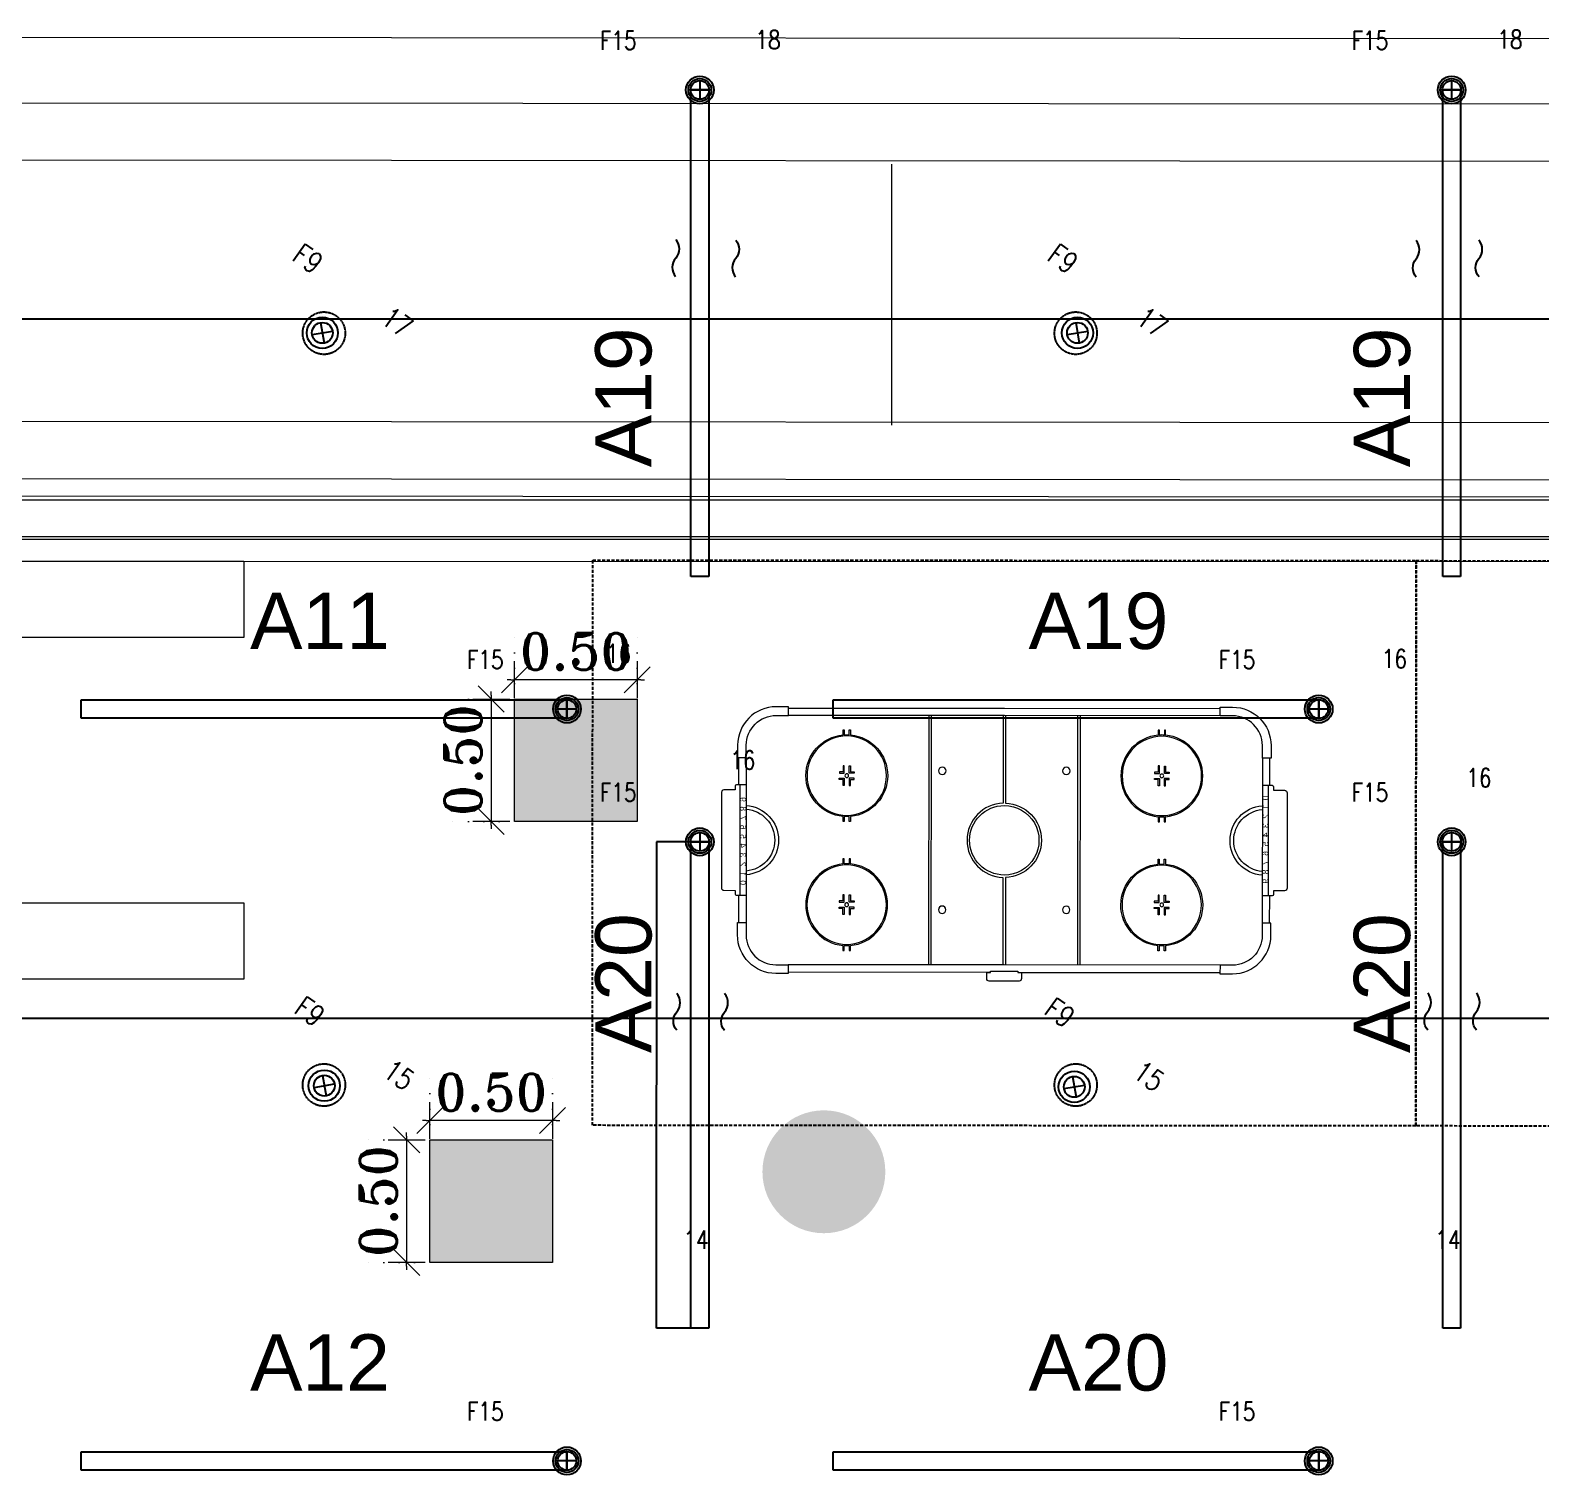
# Model space of a CAD drawing. Header units: inches. Extents: x 102655 to 148943, y 72248 to 114419.
# Drawn here: x 117177 to 123323, y 90333 to 96210 of the extents above; entities that cross this region are included whole.
import ezdxf
from ezdxf.enums import TextEntityAlignment as Align

# ---------------------------------------------------------------- set-up
doc = ezdxf.new("R2010")
doc.units = ezdxf.units.IN
for name, pattern in [('CENTER INDS', [13.335, 8.89, -1.11125, 2.2225, -1.11125]), ('DOT2', [0.125, 0, -0.125]), ('HIDDEN', [9.524999999999999, 6.35, -3.175])]:
    doc.linetypes.add(name, pattern=pattern)
doc.layers.get('Defpoints').update_dxf_attribs({"color": 8})
for name, color, linetype, lineweight in [('ceiling dim', 8, 'Continuous', 5), ('CURTAIN WALL', 8, 'Continuous', 20), ('Furnitureee', 8, 'Continuous', 5), ('S-SOLID', 8, 'Continuous', 0)]:
    doc.layers.add(name, color=color, linetype=linetype, lineweight=lineweight)
for name, color, linetype in [('E-LEADER', 30, 'Continuous'), ('E-LTG', 92, 'Continuous'), ('E-TAG', 30, 'Continuous'), ('E_TAG', 30, 'Continuous'), ('FURNITURE', 8, 'Continuous')]:
    doc.layers.add(name, color=color, linetype=linetype)
doc.layers.add('ELECTRICAL LIGHTING CEILING', color=6, linetype='CENTER INDS', true_color=0xff00ff)
doc.styles.add('Pyzd-Romans', font='romans.shx', dxfattribs={"width": 0.8})
doc.styles.add('ROMANT', font='romant')
doc.styles.get("Standard").update_dxf_attribs({"font": 'arial.ttf'})
doc.dimstyles.new('50', dxfattribs={"dimtxt": 0.15, "dimasz": 0.015, "dimexe": 0.18, "dimexo": 0.0625, "dimgap": 0.04, "dimtad": 1, "dimzin": 0, "dimdsep": 46, "dimtxsty": 'ROMANT', "dimblk": 'SAM2', "dimcen": 0.09, "dimclre": 181, "dimclrt": 3, "dimazin": 0, "dimtfac": 0.7826086956521741, "dimtix": 1, "dimtmove": 2, "dimatfit": 3, "dimldrblk": 'SAM2', "dimfxl": 0.18, "dimtolj": 1, "dimtzin": 0, "dimarcsym": 0})
doc.dimstyles.get("Standard").update_dxf_attribs({"dimtxt": 0.18, "dimasz": 0.18, "dimexe": 0.18, "dimexo": 0.0625, "dimgap": 0.09, "dimtad": 0, "dimtih": 1, "dimtoh": 1, "dimdec": 4, "dimzin": 0, "dimdsep": 46, "dimtxsty": 'Standard', "dimcen": 0.09, "dimadec": 0, "dimazin": 0, "dimtfac": 1, "dimtdec": 4, "dimtofl": 0, "dimtmove": 0, "dimatfit": 3, "dimfxl": 1, "dimtolj": 1, "dimtzin": 0, "dimarcsym": 0})

# ---------------------------------------------------------------- blocks, each defined once
blk = doc.blocks.new('A$Caba3f22f')
at = {"color": 8}
for p, q in [((21479.81229925156, 1883.265368819237, 0.02656755145881107), (3480.104096412659, 1897.33984708786, 0.03793102607494348)), ((21479.79759311676, 1617.265369176865, 0.02656755145881107), (3480.089390337467, 1631.339847683907, 0.03793102607494348)), ((21479.78471159935, 1384.265369415283, 0.02656755145881107), (3480.076508760452, 1398.339847803116, 0.03793102607494348)), ((10679.78447932005, 1380.36245572567, 0.02656755145881107), (10679.72576588392, 318.3624572753906, 0.02656755145881107)), ((10679.78447932005, 1380.36245572567, 0.02656755145881107), (10679.72576588392, 318.3624572753906, 0.02656755145881107)), ((21479.72594285011, 321.2653710842133, 0.02656755145881107), (3480.017739951611, 335.3398494720459, 0.03793102607494348)), ((21479.7130612731, 88.26537144184113, 0.02656755145881107), (3480.004858374596, 102.3398498296738, 0.03793102607494348)), ((21479.70919126272, 18.2653716802597, 0.02656755145881107), (3480.000988423824, 32.33985006809235, 0.03793102607494348))]:
    blk.add_line(p, q, dxfattribs=at)
blk = doc.blocks.new('A$C033027c8')
at = {"color": 8, "ltscale": 0.5}
for points in [[(1014.364793291316, 1700), (2024.364793291315, 1700.000000000116), (2024.364793291315, 1390), (1014.364793291316, 1390)], [(1014.364793291316, 310), (2024.364793291315, 310.0000000001164), (2024.364793291315, 0), (1014.364793291316, 0)]]:
    blk.add_lwpolyline(points, close=True, dxfattribs=at)
blk = doc.blocks.new('*U131')
at = {"color": 0}
for points in [[(-60.00000000000261, 567.5, 0.414213562373095), (-70.00000000000261, 557.5), (-70.00000000000261, 532.5), (-55.00000000000261, 532.5), (-55.00000000000261, 527.5), (-2.614797267597169e-12, 527.5), (54.99999999999739, 527.5), (54.99999999999739, 532.5), (69.99999999999739, 532.5), (69.99999999999739, 557.5, 0.414213562373095), (59.99999999999739, 567.5), (-2.614797267597169e-12, 567.5)], [(-1075.000000000003, 332.5), (-1040.000000000003, 332.5), (-1040.000000000003, 382.5, -0.414213562373095), (-920.0000000000026, 502.5), (-870.0000000000026, 502.5), (-870.0000000000026, 537.5), (-920.0000000000026, 537.5, 0.414213562373095), (-1075.000000000003, 382.5)], [(1074.999999999997, 332.5), (1039.999999999997, 332.5), (1039.999999999997, 382.5, 0.414213562373095), (919.9999999999974, 502.5), (869.9999999999974, 502.5), (869.9999999999974, 537.5), (919.9999999999974, 537.5, -0.414213562373095), (1074.999999999997, 382.5)], [(-620.0000000000026, 424.3167672515501, -0.9128709291752771), (-620.0000000000026, 95.68323274844988), (-620.0000000000026, 75), (-625.0000000000026, 75), (-625.0000000000026, 75), (-625.0000000000026, 95.30330907999405, -0.03033090799939579), (-645.0000000000026, 95.30330907999405), (-645.0000000000026, 75), (-645.0000000000026, 75), (-650.0000000000026, 75), (-650.0000000000026, 95.68323274844988, -0.9128709291752771), (-650.0000000000026, 424.3167672515501), (-650.0000000000026, 445), (-645.0000000000026, 445), (-645.0000000000026, 445), (-645.0000000000026, 424.6966909200059, -0.03033090799939601), (-625.0000000000026, 424.6966909200059), (-625.0000000000026, 445), (-625.0000000000026, 445), (-620.0000000000026, 445)], [(619.9999999999974, 424.3167672515501, 0.9128709291752771), (619.9999999999974, 95.68323274844988), (619.9999999999974, 75), (624.9999999999974, 75), (624.9999999999974, 75), (624.9999999999974, 95.30330907999405, 0.03033090799939579), (644.9999999999974, 95.30330907999405), (644.9999999999974, 75), (644.9999999999974, 75), (649.9999999999974, 75), (649.9999999999974, 95.68323274844988, 0.9128709291752771), (649.9999999999974, 424.3167672515501), (649.9999999999974, 445), (644.9999999999974, 445), (644.9999999999974, 445), (644.9999999999974, 424.6966909200059, 0.03033090799939601), (624.9999999999974, 424.6966909200059), (624.9999999999974, 445), (624.9999999999974, 445), (619.9999999999974, 445)], [(-2.614797267597169e-12, 140, 0.9999999999999999), (-2.614797267597169e-12, -140, 0.9999999999999999)], [(-620.0000000000026, -424.3167672515501, 0.9128709291752771), (-620.0000000000026, -95.68323274844988), (-620.0000000000026, -75), (-625.0000000000026, -75), (-625.0000000000026, -75), (-625.0000000000026, -95.30330907999405, 0.03033090799939579), (-645.0000000000026, -95.30330907999405), (-645.0000000000026, -75), (-645.0000000000026, -75), (-650.0000000000026, -75), (-650.0000000000026, -95.68323274844988, 0.9128709291752771), (-650.0000000000026, -424.3167672515501), (-650.0000000000026, -445), (-645.0000000000026, -445), (-645.0000000000026, -445), (-645.0000000000026, -424.6966909200059, 0.03033090799939601), (-625.0000000000026, -424.6966909200059), (-625.0000000000026, -445), (-625.0000000000026, -445), (-620.0000000000026, -445)], [(619.9999999999974, -424.3167672515501, -0.9128709291752771), (619.9999999999974, -95.68323274844988), (619.9999999999974, -75), (624.9999999999974, -75), (624.9999999999974, -75), (624.9999999999974, -95.30330907999405, -0.03033090799939579), (644.9999999999974, -95.30330907999405), (644.9999999999974, -75), (644.9999999999974, -75), (649.9999999999974, -75), (649.9999999999974, -95.68323274844988, -0.9128709291752771), (649.9999999999974, -424.3167672515501), (649.9999999999974, -445), (644.9999999999974, -445), (644.9999999999974, -445), (644.9999999999974, -424.6966909200059, -0.03033090799939601), (624.9999999999974, -424.6966909200059), (624.9999999999974, -445), (624.9999999999974, -445), (619.9999999999974, -445)], [(-1075.000000000003, -332.5), (-1040.000000000003, -332.5), (-1040.000000000003, -382.5, 0.414213562373095), (-920.0000000000026, -502.5), (-870.0000000000026, -502.5), (-870.0000000000026, -537.5), (-920.0000000000026, -537.5, -0.414213562373095), (-1075.000000000003, -382.5)], [(1074.999999999997, -332.5), (1039.999999999997, -332.5), (1039.999999999997, -382.5, -0.414213562373095), (919.9999999999974, -502.5), (869.9999999999974, -502.5), (869.9999999999974, -537.5), (919.9999999999974, -537.5, 0.414213562373095), (1074.999999999997, -382.5)]]:
    blk.add_lwpolyline(points, format="xyb", close=True, dxfattribs=at)
for points in [[(-55.00000000000261, 532.5), (-870.0000000000026, 532.5)], [(869.9999999999974, 502.5), (-2.614797267597169e-12, 502.5), (-870.0000000000026, 502.5)], [(-305.0000000000026, -502.5), (-305.0000000000026, 502.5)], [(-295.0000000000026, -502.5), (-295.0000000000026, 502.5)], [(54.99999999999739, 532.5), (869.9999999999974, 532.5)], [(294.9999999999974, -502.5), (294.9999999999974, 502.5)], [(304.9999999999974, -502.5), (304.9999999999974, 502.5)], [(-1040.000000000003, -332.5), (-1040.000000000003, 382.5)], [(1039.999999999997, -332.5), (1039.999999999997, 382.5)], [(-1070.000000000003, 332.5), (-1070.000000000003, 222.5)], [(1069.999999999997, 332.5), (1069.999999999997, 222.5)], [(-1065.000000000003, 222.5), (-1065.000000000003, 222.5), (-1065.000000000003, -222.5)], [(1064.999999999997, 222.5), (1064.999999999997, 222.5), (1064.999999999997, -222.5)], [(-1070.000000000003, -222.5), (-1070.000000000003, -332.5)], [(1069.999999999997, -222.5), (1069.999999999997, -332.5)], [(869.9999999999974, -502.5), (-2.614797267597169e-12, -502.5), (-870.0000000000026, -502.5)], [(-870.0000000000026, -532.5), (-2.614797267597169e-12, -532.5), (869.9999999999974, -532.5)]]:
    blk.add_lwpolyline(points, dxfattribs=at)
for points in [[(-5.000000000002615, -502.5), (-4.999999999929855, -149.9166435056518, -0.9672041516498213), (-5.000000000002615, 149.9166435056495), (-5.000000000002615, 502.5)], [(4.999999999997385, -502.5), (4.999999999993747, -149.9166435056495, 0.9672041516493806), (4.999999999997385, 149.9166435056495), (4.999999999997385, 502.5)], [(-1040.000000000003, -222.5), (-1080.000000000003, -222.5, -0.414213562373095), (-1085.000000000003, -217.5), (-1085.000000000003, -202.5), (-1130.000000000003, -202.5, -0.414213562373095), (-1140.000000000003, -192.5), (-1140.000000000003, 0), (-1140.000000000003, 192.5, -0.414213562373095), (-1130.000000000003, 202.5), (-1085.000000000003, 202.5), (-1085.000000000003, 217.5, -0.414213562373095), (-1080.000000000003, 222.5), (-1040.000000000003, 222.5)], [(1039.999999999997, -222.5), (1079.999999999997, -222.5, 0.414213562373095), (1084.999999999997, -217.5), (1084.999999999997, -202.5), (1129.999999999997, -202.5, 0.414213562373095), (1139.999999999997, -192.5), (1139.999999999997, 0), (1139.999999999997, 192.5, 0.414213562373095), (1129.999999999997, 202.5), (1084.999999999997, 202.5), (1084.999999999997, 217.5, 0.414213562373095), (1079.999999999997, 222.5), (1039.999999999997, 222.5)]]:
    blk.add_lwpolyline(points, format="xyb", dxfattribs=at)
for points in [[(-645.0000000000026, 300), (-645.0000000000026, 300), (-650.0000000000026, 300), (-650.0000000000026, 275), (-665.0000000000026, 275), (-665.0000000000026, 270), (-645.0000000000026, 270)], [(-645.0000000000026, 220), (-645.0000000000026, 220), (-650.0000000000026, 220), (-650.0000000000026, 245), (-665.0000000000026, 245), (-665.0000000000026, 250), (-645.0000000000026, 250)], [(-625.0000000000026, 300), (-625.0000000000026, 300), (-620.0000000000026, 300), (-620.0000000000026, 275), (-605.0000000000026, 275), (-605.0000000000026, 270), (-625.0000000000026, 270)], [(-625.0000000000026, 220), (-625.0000000000026, 220), (-620.0000000000026, 220), (-620.0000000000026, 245), (-605.0000000000026, 245), (-605.0000000000026, 250), (-625.0000000000026, 250)], [(624.9999999999974, 300), (624.9999999999974, 300), (619.9999999999974, 300), (619.9999999999974, 275), (604.9999999999974, 275), (604.9999999999974, 270), (624.9999999999974, 270)], [(624.9999999999974, 220), (624.9999999999974, 220), (619.9999999999974, 220), (619.9999999999974, 245), (604.9999999999974, 245), (604.9999999999974, 250), (624.9999999999974, 250)], [(644.9999999999974, 300), (644.9999999999974, 300), (649.9999999999974, 300), (649.9999999999974, 275), (664.9999999999974, 275), (664.9999999999974, 270), (644.9999999999974, 270)], [(644.9999999999974, 220), (644.9999999999974, 220), (649.9999999999974, 220), (649.9999999999974, 245), (664.9999999999974, 245), (664.9999999999974, 250), (644.9999999999974, 250)], [(-645.0000000000026, -220), (-645.0000000000026, -220), (-650.0000000000026, -220), (-650.0000000000026, -245), (-665.0000000000026, -245), (-665.0000000000026, -250), (-645.0000000000026, -250)], [(-625.0000000000026, -220), (-625.0000000000026, -220), (-620.0000000000026, -220), (-620.0000000000026, -245), (-605.0000000000026, -245), (-605.0000000000026, -250), (-625.0000000000026, -250)], [(624.9999999999974, -220), (624.9999999999974, -220), (619.9999999999974, -220), (619.9999999999974, -245), (604.9999999999974, -245), (604.9999999999974, -250), (624.9999999999974, -250)], [(644.9999999999974, -220), (644.9999999999974, -220), (649.9999999999974, -220), (649.9999999999974, -245), (664.9999999999974, -245), (664.9999999999974, -250), (644.9999999999974, -250)], [(-645.0000000000026, -300), (-645.0000000000026, -300), (-650.0000000000026, -300), (-650.0000000000026, -275), (-665.0000000000026, -275), (-665.0000000000026, -270), (-645.0000000000026, -270)], [(-625.0000000000026, -300), (-625.0000000000026, -300), (-620.0000000000026, -300), (-620.0000000000026, -275), (-605.0000000000026, -275), (-605.0000000000026, -270), (-625.0000000000026, -270)], [(624.9999999999974, -300), (624.9999999999974, -300), (619.9999999999974, -300), (619.9999999999974, -275), (604.9999999999974, -275), (604.9999999999974, -270), (624.9999999999974, -270)], [(644.9999999999974, -300), (644.9999999999974, -300), (649.9999999999974, -300), (649.9999999999974, -275), (664.9999999999974, -275), (664.9999999999974, -270), (644.9999999999974, -270)]]:
    blk.add_lwpolyline(points, close=True, dxfattribs=at)
for centre, radius in [((-635.0000000000026, 260), 160), ((634.9999999999974, 260), 160), ((-635.0000000000026, 260), 7.5), ((-635.0000000000026, 260), 7.5), ((-250.0000000000026, 280), 15), ((249.9999999999974, 280), 15), ((634.9999999999974, 260), 7.5), ((634.9999999999974, 260), 7.5), ((-635.0000000000026, -260), 160), ((634.9999999999974, -260), 160), ((-635.0000000000026, -260), 7.5), ((-635.0000000000026, -260), 7.5), ((-250.0000000000026, -280), 15), ((249.9999999999974, -280), 15), ((634.9999999999974, -260), 7.5), ((634.9999999999974, -260), 7.5)]:
    blk.add_circle(centre, radius, dxfattribs=at)
for centre, radius, start, end in [((-1050.000000000003, 0), 140, 274.0960437581967, 85.90395624180333), ((-1050.000000000003, 0), 125, 274.5885657357808, 85.41143426421915), ((1049.999999999997, 0), 140, 94.0960437581447, 265.9039562418553), ((1049.999999999997, 0), 125, 94.58856573578088, 265.4114342642192)]:
    blk.add_arc(centre, radius, start, end, dxfattribs=at)
at = {"color": 0, "insert": (-10.97826732292276, 530.7349931787176), "char_height": 2.5, "attachment_point": 1}
blk.add_mtext_dynamic_manual_height_columns('dwgmodels.com', width=10.97826732292015, gutter_width=12.5, heights=[0], dxfattribs=at)
at = {"color": 0, "char_height": 24, "attachment_point": 1}
for insert, rotation in [((-1040.8033851143, 180.9716503607143), 270), ((1040.803385114295, -180.9716503607142), 89.99999999999999)]:
    blk.add_mtext_dynamic_manual_height_columns('0  1  2  3  4  5  6  7  8  9', width=421.0435472267945, gutter_width=12.5, heights=[0], dxfattribs=dict(at, insert=insert, rotation=rotation))
blk = doc.blocks.new('SAM2')
for p, q in [((0, -4.999999999999999), (0, 5)), ((3.535533905932738, 3.535533905932738), (-3.535533905932736, -3.535533905932736)), ((-1, 7e-16), (0, 7e-16))]:
    blk.add_line(p, q)
blk = doc.blocks.new('*D147')
at = {"layer": 'ceiling dim', "color": 181, "linetype": 'DOT2', "lineweight": -2, "ltscale": 0.5, "transparency": 16777216}
for p, q in [((478771.8546502651, 1037619.81254959), (478771.8546502651, 1037620.008459192)), ((478772.3533644694, 1037619.81254959), (478772.3533644694, 1037620.008459192))]:
    blk.add_line(p, q, dxfattribs=at)
at = {"layer": 'ceiling dim', "color": 0, "lineweight": -2, "ltscale": 0.5, "transparency": 16777216}
for p, q in [((478771.8396502651, 1037619.828459192), (478771.824650265, 1037619.828459192)), ((478772.3533644694, 1037619.828459192), (478771.8546502651, 1037619.828459192)), ((478772.3683644694, 1037619.828459192), (478772.3833644694, 1037619.828459192))]:
    blk.add_line(p, q, dxfattribs=at)
at = {"layer": 'Defpoints', "color": 0, "ltscale": 0.5, "transparency": 16777216}
for p in [(478771.8546502651, 1037619.828459192), (478771.8546502651, 1037619.75004959), (478772.3533644694, 1037619.75004959)]:
    blk.add_point(p, dxfattribs=at)
at = {"layer": 'ceiling dim', "color": 0, "lineweight": -2, "ltscale": 0.5, "transparency": 16777216, "xscale": 0.015, "yscale": 0.015, "zscale": 0.015}
blk.add_blockref('SAM2', (478771.8546502651, 1037619.828459192), dxfattribs=at)
at = {"layer": 'ceiling dim', "color": 0, "lineweight": -2, "ltscale": 0.5, "transparency": 16777216, "xscale": 0.015, "yscale": 0.015, "zscale": 0.015, "rotation": 180}
blk.add_blockref('SAM2', (478772.3533644694, 1037619.828459192), dxfattribs=at)
at = {"layer": 'ceiling dim', "color": 3, "ltscale": 0.5, "transparency": 16777216, "insert": (478772.1040073672, 1037619.943459192), "char_height": 0.15, "attachment_point": 5, "style": 'ROMANT'}
blk.add_mtext('\\A1;0.50', dxfattribs=at)
blk = doc.blocks.new('*D148')
at = {"layer": 'ceiling dim', "color": 181, "linetype": 'DOT2', "lineweight": -2, "ltscale": 0.5, "transparency": 16777216}
for p, q in [((478771.7921502653, 1037619.75004959), (478771.580297419, 1037619.75004959)), ((478771.7921502653, 1037619.251335386), (478771.580297419, 1037619.251335386))]:
    blk.add_line(p, q, dxfattribs=at)
at = {"layer": 'ceiling dim', "color": 0, "lineweight": -2, "ltscale": 0.5, "transparency": 16777216}
for p, q in [((478771.760297419, 1037619.76504959), (478771.760297419, 1037619.780049591)), ((478771.760297419, 1037619.75004959), (478771.760297419, 1037619.251335386)), ((478771.760297419, 1037619.236335386), (478771.760297419, 1037619.221335386))]:
    blk.add_line(p, q, dxfattribs=at)
at = {"layer": 'Defpoints', "color": 0, "ltscale": 0.5, "transparency": 16777216}
for p in [(478771.8546502653, 1037619.75004959), (478771.760297419, 1037619.251335386), (478771.8546502653, 1037619.251335386)]:
    blk.add_point(p, dxfattribs=at)
at = {"layer": 'ceiling dim', "color": 0, "lineweight": -2, "ltscale": 0.5, "transparency": 16777216, "xscale": 0.015, "yscale": 0.015, "zscale": 0.015}
for p, rotation in [((478771.760297419, 1037619.75004959), 270), ((478771.760297419, 1037619.251335386), 90)]:
    blk.add_blockref('SAM2', p, dxfattribs=dict(at, rotation=rotation))
at = {"layer": 'ceiling dim', "color": 3, "ltscale": 0.5, "transparency": 16777216, "insert": (478771.6452974192, 1037619.500692488), "char_height": 0.15, "attachment_point": 5, "rotation": 90, "style": 'ROMANT'}
blk.add_mtext('\\A1;0.50', dxfattribs=at)
blk = doc.blocks.new('*D165')
at = {"layer": 'ceiling dim', "color": 181, "linetype": 'DOT2', "lineweight": -2, "ltscale": 0.5, "transparency": 16777216}
for p, q in [((478772.1990043653, 1037621.605783001), (478772.1990043653, 1037621.801692602)), ((478772.6977185695, 1037621.605783001), (478772.6977185695, 1037621.801692602))]:
    blk.add_line(p, q, dxfattribs=at)
at = {"layer": 'ceiling dim', "color": 0, "lineweight": -2, "ltscale": 0.5, "transparency": 16777216}
for p, q in [((478772.1840043653, 1037621.621692602), (478772.1690043653, 1037621.621692602)), ((478772.6977185695, 1037621.621692602), (478772.1990043653, 1037621.621692602)), ((478772.7127185696, 1037621.621692602), (478772.7277185696, 1037621.621692602))]:
    blk.add_line(p, q, dxfattribs=at)
at = {"layer": 'Defpoints', "color": 0, "ltscale": 0.5, "transparency": 16777216}
for p in [(478772.1990043653, 1037621.621692602), (478772.1990043653, 1037621.543283001), (478772.6977185695, 1037621.543283001)]:
    blk.add_point(p, dxfattribs=at)
at = {"layer": 'ceiling dim', "color": 0, "lineweight": -2, "ltscale": 0.5, "transparency": 16777216, "xscale": 0.015, "yscale": 0.015, "zscale": 0.015}
blk.add_blockref('SAM2', (478772.1990043653, 1037621.621692602), dxfattribs=at)
at = {"layer": 'ceiling dim', "color": 0, "lineweight": -2, "ltscale": 0.5, "transparency": 16777216, "xscale": 0.015, "yscale": 0.015, "zscale": 0.015, "rotation": 180}
blk.add_blockref('SAM2', (478772.6977185695, 1037621.621692602), dxfattribs=at)
at = {"layer": 'ceiling dim', "color": 3, "ltscale": 0.5, "transparency": 16777216, "insert": (478772.4483614675, 1037621.736692602), "char_height": 0.15, "attachment_point": 5, "style": 'ROMANT'}
blk.add_mtext('\\A1;0.50', dxfattribs=at)
blk = doc.blocks.new('*D166')
at = {"layer": 'ceiling dim', "color": 181, "linetype": 'DOT2', "lineweight": -2, "ltscale": 0.5, "transparency": 16777216}
for p, q in [((478772.1365043655, 1037621.543283001), (478771.9246515193, 1037621.543283001)), ((478772.1365043655, 1037621.044568797), (478771.9246515193, 1037621.044568797))]:
    blk.add_line(p, q, dxfattribs=at)
at = {"layer": 'ceiling dim', "color": 0, "lineweight": -2, "ltscale": 0.5, "transparency": 16777216}
for p, q in [((478772.1046515193, 1037621.558283001), (478772.1046515193, 1037621.573283001)), ((478772.1046515193, 1037621.543283001), (478772.1046515193, 1037621.044568797)), ((478772.1046515193, 1037621.029568797), (478772.1046515193, 1037621.014568797))]:
    blk.add_line(p, q, dxfattribs=at)
at = {"layer": 'Defpoints', "color": 0, "ltscale": 0.5, "transparency": 16777216}
for p in [(478772.1990043655, 1037621.543283001), (478772.1046515193, 1037621.044568797), (478772.1990043655, 1037621.044568797)]:
    blk.add_point(p, dxfattribs=at)
at = {"layer": 'ceiling dim', "color": 0, "lineweight": -2, "ltscale": 0.5, "transparency": 16777216, "xscale": 0.015, "yscale": 0.015, "zscale": 0.015}
for p, rotation in [((478772.1046515193, 1037621.543283001), 270), ((478772.1046515193, 1037621.044568797), 90)]:
    blk.add_blockref('SAM2', p, dxfattribs=dict(at, rotation=rotation))
at = {"layer": 'ceiling dim', "color": 3, "ltscale": 0.5, "transparency": 16777216, "insert": (478771.9896515195, 1037621.293925899), "char_height": 0.15, "attachment_point": 5, "rotation": 90, "style": 'ROMANT'}
blk.add_mtext('\\A1;0.50', dxfattribs=at)
blk = doc.blocks.new('E-L-FSPOT2')
at = {"color": 254, "lineweight": 0}
for points in [[(-0.002356521188630722, -74.99933250679169), (-0.002014478770433925, -74.99933250679169), (-0.001897683789138682, -74.9993825617712), (-0.001860142554505728, -74.99942844550242), (-0.001822601305320859, -74.99952438424225), (-0.001822601305320859, -74.9996662067133), (-0.001860142554505728, -74.99976214545313), (-0.001897683789138682, -74.99980802918435), (-0.002014478770433925, -74.99985808416386), (-0.002356521188630722, -74.99985808416386)], [(-0.002356521188630722, -74.99933250679169), (-0.002356521188630722, -75.00033360655652)], [(-0.001367935154121369, -74.99933250679169), (-0.001672436337685212, -75.00033360655652)], [(-0.00155564135638997, -74.99999990663491), (-0.001176057689008303, -74.99999990663491)], [(-0.001367935154121369, -74.99933250679169), (-0.001059262722264975, -75.00033360655652)], [(-0.000984180238447152, -74.99933250679169), (-0.0006796790403313935, -74.99980802918435), (-0.0006796790403313935, -75.00033360655652)], [(-0.0003793491050601006, -74.99933250679169), (-0.0006796790403313935, -74.99980802918435)], [(4.40581061411649e-06, -74.99933250679169), (-0.0003000953729497269, -75.00033360655652)], [(-0.0001874716544989496, -74.99999990663491), (0.0001921120274346322, -74.99999990663491)], [(4.40581061411649e-06, -74.99933250679169), (0.0003089069941779599, -75.00033360655652)], [(0.0004590719618136063, -74.99933250679169), (0.000992991859675385, -74.99933250679169)], [(0.000992991859675385, -74.99933250679169), (0.0004590719618136063, -75.00033360655652)], [(0.0004590719618136063, -75.00033360655652), (0.000992991859675385, -75.00033360655652)], [(0.001259951794054359, -74.99933250679169), (0.001752159194438718, -74.99933250679169)], [(0.001259951794054359, -74.99933250679169), (0.001259951794054359, -75.00033360655652)], [(0.001259951794054359, -74.99980802918435), (0.001564452992170118, -74.99980802918435)], [(0.001259951794054359, -75.00033360655652), (0.001752159194438718, -75.00033360655652)], [(0.001981577894184738, -74.99933250679169), (0.002248537843115628, -74.99933250679169), (0.00236116157611832, -74.9993825617712), (0.002436244059936143, -74.99947432926274), (0.002477956542861648, -74.99957026797347), (0.002515497792046517, -74.99971209044452), (0.002515497792046517, -74.9999498516554), (0.002477956542861648, -75.00009584537474), (0.002436244059936143, -75.00018761283718), (0.00236116157611832, -75.00028355157701), (0.002248537843115628, -75.00033360655652), (0.001981577894184738, -75.00033360655652)], [(0.001981577894184738, -74.99933250679169), (0.001981577894184738, -75.00033360655652)]]:
    blk.add_lwpolyline(points, dxfattribs=at)
blk.add_circle((0, 1.455191522836685e-11), 75)
at = {"layer": 'E-TAG'}
for points in [[(-35.35533905937336, -35.35533905937336), (35.35533905925695, 35.35533905931516)], [(-35.35533905925695, 35.35533905931516), (35.35533905925695, -35.35533905931516)]]:
    blk.add_lwpolyline(points, dxfattribs=at)
blk.add_circle((0, 0), 50, dxfattribs=at)
at = {"layer": 'E-TAG', "style": 'Pyzd-Romans', "width": 0.8, "flags": 1}
for tag, p in [('BPANEL', (262.5000034803887, 925.0000001438675)), ('SWITCH', (-262.4999965196112, 700.0000001438675)), ('LOADVA', (262.5000034803887, 700.0000001438675)), ('BTYPE', (-262.4999965196112, 475.0000001438675)), ('PANEL', (262.5000034803887, 475.0000001438675)), ('HEIGHT', (-246.5244707111376, -477.6208633597489)), ('DSCR', (-246.5244707111376, -702.6208633597489)), ('ROOM', (278.4755292888623, -702.6208633597489))]:
    blk.add_attdef(tag, text='', height=100, dxfattribs=at).set_placement(p, align=Align.MIDDLE_CENTER)
at = {"layer": 'E-TAG', "style": 'Pyzd-Romans', "width": 0.8}
for tag, p in [('TYPE', (-262.4999965196112, 250.0000001438675)), ('NO.', (262.5000034803887, 250.0000001438675)), ('W.P', (-246.5244707111376, -252.6208633597489)), ('A,B,C', (278.4755292888623, -252.6208633597489)), ('CBT', (278.4755292888623, -477.6208633597489))]:
    blk.add_attdef(tag, text='', height=100, dxfattribs=at).set_placement(p, align=Align.MIDDLE_CENTER)
blk = doc.blocks.new('f15')
at = {"layer": 'E-LEADER'}
for points in [[(18.99293209118332, 0), (-18.99293209118332, 0)], [(0, 18.99293209118377), (0, -18.99293209118377)]]:
    blk.add_lwpolyline(points, dxfattribs=at)
blk.add_circle((0, 0), 23.25687323126711, dxfattribs=at)
at = {"layer": 'E-LTG'}
for radius in [28.22236679274076, 18.99293209118377]:
    blk.add_circle((0, 0), radius, dxfattribs=at)
at = {"layer": 'E_TAG', "style": 'Pyzd-Romans', "width": 0.8, "flags": 1}
for tag, p in [('BPANEL', (262.5000034804198, 1125.000000143906)), ('SWITCH', (-262.4999965195802, 900.0000001439057)), ('LOADVA', (262.5000034804198, 900.0000001439057)), ('BTYPE', (-262.4999965195802, 675.0000001439057)), ('PANEL', (262.5000034804198, 675.0000001439057)), ('HEIGHT', (-262.4999965195802, -674.9999998560943)), ('DSCR', (-262.4999965195802, -899.9999998560943)), ('ROOM', (262.5000034804198, -899.9999998560943))]:
    blk.add_attdef(tag, text='', height=100, dxfattribs=at).set_placement(p, align=Align.MIDDLE_CENTER)
at = {"layer": 'E_TAG', "style": 'Pyzd-Romans', "width": 0.8}
for tag, p in [('TYPE', (-262.4999965195802, 450.0000001439057)), ('NO.', (262.5000034804198, 450.0000001439057)), ('W.P', (-262.4999965195802, -449.9999998560943)), ('A,B,C', (262.5000034804198, -449.9999998560943)), ('CBT', (262.5000034804198, -674.9999998560943))]:
    blk.add_attdef(tag, text='', height=100, dxfattribs=at).set_placement(p, align=Align.MIDDLE_CENTER)
blk = doc.blocks.new('*U49')
at = {"color": 0}
for points in [[(-2.063984538835939e-10, 75.00000000000117, -0.3639702342661804), (9.663381206337363e-13, 1.165290086646564e-12), (9.663381206337363e-13, 1.165290086646564e-12), (9.663381206337363e-13, 1.165290086646564e-12), (9.663381206337363e-13, 1.165290086646564e-12, 0.3639702342662024), (2.083311301248614e-10, -75.00000000000975)], [(197.8095195715213, 75.00000000000117, -0.3639702342661804), (197.8095195717287, 1.165290086646564e-12), (197.8095195717287, 1.165290086646564e-12), (197.8095195717287, 1.165290086646564e-12), (197.8095195717287, 1.165290086646564e-12, 0.3639702342662024), (197.8095195719361, -75.00000000000975)]]:
    blk.add_lwpolyline(points, format="xyb", dxfattribs=at)
blk = doc.blocks.new('*U50')
at = {"color": 0}
for points in [[(-2.063984538835939e-10, 75.00000000000117, -0.3639702342661804), (9.663381206337363e-13, 1.165290086646564e-12), (9.663381206337363e-13, 1.165290086646564e-12), (9.663381206337363e-13, 1.165290086646564e-12), (9.663381206337363e-13, 1.165290086646564e-12, 0.3639702342662024), (2.083311301248614e-10, -75.00000000000975)], [(194.198859051311, 75.00000000000117, -0.3639702342661804), (194.1988590515184, 1.165290086646564e-12), (194.1988590515184, 1.165290086646564e-12), (194.1988590515184, 1.165290086646564e-12), (194.1988590515184, 1.165290086646564e-12, 0.3639702342662024), (194.1988590517257, -75.00000000000975)]]:
    blk.add_lwpolyline(points, format="xyb", dxfattribs=at)
blk = doc.blocks.new('*U33')
at = {"color": 0}
for points in [[(-2.063984538835939e-10, 75.00000000000117, -0.3639702342661804), (9.663381206337363e-13, 1.165290086646564e-12), (9.663381206337363e-13, 1.165290086646564e-12), (9.663381206337363e-13, 1.165290086646564e-12), (9.663381206337363e-13, 1.165290086646564e-12, 0.3639702342662024), (2.083311301248614e-10, -75.00000000000975)], [(244.1715792311992, 75.00000000000117, -0.3639702342661804), (244.1715792314066, 1.165290086646564e-12), (244.1715792314066, 1.165290086646564e-12), (244.1715792314066, 1.165290086646564e-12), (244.1715792314066, 1.165290086646564e-12, 0.3639702342662024), (244.1715792316139, -75.00000000000975)]]:
    blk.add_lwpolyline(points, format="xyb", dxfattribs=at)
blk = doc.blocks.new('*U34')
at = {"color": 0}
for points in [[(-2.063984538835939e-10, 75.00000000000117, -0.3639702342661804), (9.663381206337363e-13, 1.165290086646564e-12), (9.663381206337363e-13, 1.165290086646564e-12), (9.663381206337363e-13, 1.165290086646564e-12), (9.663381206337363e-13, 1.165290086646564e-12, 0.3639702342662024), (2.083311301248614e-10, -75.00000000000975)], [(255.5164615894402, 75.00000000000117, -0.3639702342661804), (255.5164615896475, 1.165290086646564e-12), (255.5164615896475, 1.165290086646564e-12), (255.5164615896475, 1.165290086646564e-12), (255.5164615896475, 1.165290086646564e-12, 0.3639702342662024), (255.5164615898549, -75.00000000000975)]]:
    blk.add_lwpolyline(points, format="xyb", dxfattribs=at)
blk = doc.blocks.new('*D219')
at = {"color": 0, "lineweight": -2, "transparency": 16777216}
for p, q in [((119865.5199300613, 92908.40017347032), (119724.8793107696, 92908.40017347032)), ((119725.0593107696, 92908.22017347033), (119725.0593107696, 91919.17586113783)), ((119725.0593107696, 90929.76774252974), (119725.0593107696, 91918.81205486224)), ((119865.5182793923, 90929.58774252975), (119724.8793107696, 90929.58774252975))]:
    blk.add_line(p, q, dxfattribs=at)
at = {"color": 0, "transparency": 16777216}
for points in [[(119725.0293107696, 92908.22017347033), (119725.0893107696, 92908.22017347033), (119725.0593107696, 92908.40017347032)], [(119725.0293107696, 90929.76774252974), (119725.0893107696, 90929.76774252974), (119725.0593107696, 90929.58774252975)]]:
    blk.add_solid(points, dxfattribs=at)
at = {"layer": 'Defpoints', "color": 0, "transparency": 16777216}
for p in [(119725.0593107696, 92908.40017347032), (119865.5824300613, 92908.40017347032), (119865.5807793923, 90929.58774252975)]:
    blk.add_point(p, dxfattribs=at)
at = {"color": 0, "transparency": 16777216, "insert": (119725.0593107696, 91918.99395799998), "char_height": 0.18, "attachment_point": 5}
blk.add_mtext('\\A1;1978.8124', dxfattribs=at)
blk = doc.blocks.new('f')
at = {"layer": 'S-SOLID', "ltscale": 0.5, "true_color": 0xed1f24, "transparency": 33554559}
h = blk.add_hatch(color=240, dxfattribs=at)
h.dxf.hatch_style = 1
h.paths.add_polyline_path([(478772.1990043653, 1037621.543283001), (478772.6977185695, 1037621.543283001), (478772.6977185695, 1037621.044568796), (478772.1990043653, 1037621.044568796)])
at = {"layer": 'S-SOLID', "ltscale": 0.5, "true_color": 0x999b37, "transparency": 33554559}
h = blk.add_hatch(color=55, dxfattribs=at)
h.dxf.hatch_style = 1
edge = h.paths.add_edge_path()
edge.add_arc((478773.457835681, 1037619.619873795), 0.25, 0, 360)
at = {"layer": 'S-SOLID', "ltscale": 0.5, "true_color": 0xed1f24, "transparency": 33554559}
h = blk.add_hatch(color=240, dxfattribs=at)
h.dxf.hatch_style = 1
h.paths.add_polyline_path([(478771.8546502651, 1037619.75004959), (478772.3533644694, 1037619.75004959), (478772.3533644694, 1037619.251335386), (478771.8546502651, 1037619.251335386)])
at = {"layer": 'ceiling dim', "color": 242, "ltscale": 0.5, "true_color": 0xcd2027}
for points in [[(478772.1990043653, 1037621.543283001), (478772.6977185695, 1037621.543283001), (478772.6977185695, 1037621.044568796), (478772.1990043653, 1037621.044568796)], [(478771.8546502651, 1037619.75004959), (478772.3533644694, 1037619.75004959), (478772.3533644694, 1037619.251335386), (478771.8546502651, 1037619.251335386)]]:
    blk.add_lwpolyline(points, close=True, dxfattribs=at)
at = {"layer": 'CURTAIN WALL', "color": 8, "linetype": 'Continuous', "lineweight": 20}
for p, q in [((478763.0533843842, 1037622.353983383, 3.793102607531243e-05), (478789.3344623175, 1037622.353533183, 3.793102607531243e-05)), ((478763.0541428983, 1037622.203889913, 3.793102607531243e-05), (478789.3301026574, 1037622.203889913, 3.793102607531243e-05)), ((478763.0541934344, 1037622.193889913, 3.793102607531243e-05), (478789.3301033174, 1037622.193889913, 3.793102607531243e-05)), ((478763.0548490775, 1037622.103983291, 3.793102607531243e-05), (478789.3344623175, 1037622.102339874, 3.793102607531243e-05))]:
    blk.add_line(p, q, dxfattribs=at)
at = {"layer": 'FURNITURE', "color": 8, "linetype": 'HIDDEN', "ltscale": 0.002}
for points in [[(478775.8658477229, 1037619.806232007, 4.050256519153854e-05), (478772.5158487472, 1037619.808851465, 4.261746771636869e-05), (478772.5176471811, 1037622.108850762, 4.253070598540236e-05), (478775.8676461571, 1037622.106231303, 4.041580346040567e-05)], [(478779.2158466988, 1037619.803612548, 3.838766266653806e-05), (478775.865847723, 1037619.806232007, 4.050256519136821e-05), (478775.8676461571, 1037622.106231304, 4.041580346040188e-05), (478779.2176451331, 1037622.103611845, 3.830090093540519e-05)]]:
    blk.add_polyline3d(points, close=True, dxfattribs=at)
at = {"layer": 'Furnitureee', "color": 8, "ltscale": 0.5, "xscale": 0.001000000000009727, "yscale": 0.001000000000009727, "zscale": 0.001000000000009727}
blk.add_blockref('A$Caba3f22f', (478763.0536370648, 1037622.339426136), dxfattribs=at)
at = {"layer": 'Furnitureee', "color": 8, "ltscale": 0.5, "xscale": 0.001000000000009727, "yscale": 0.001000000000009727, "zscale": 0.001000000000009727, "rotation": 180.0000000001994}
blk.add_blockref('A$C033027c8', (478772.1125665256, 1037622.103481013, 3.793102405325044e-05), dxfattribs=at)
at = {"layer": 'Furnitureee', "color": 8, "ltscale": 0.5, "extrusion": (7.135120227902161e-07, 3.716458821573139e-08, 0.9999999999997448), "xscale": -0.001009389671383586, "yscale": 0.001009389671383587, "zscale": 0.001009389671383579, "rotation": 179.9551988223549}
blk.add_blockref('*U131', (478774.1917480062, 1037620.96843447, 0.3801771137644894), dxfattribs=at)
at = {"layer": 'ceiling dim', "color": 51, "ltscale": 0.5, "true_color": 0xf7f281}
for base, p1, p2, picture, middle in [((478772.1990043653, 1037621.621692602), (478772.6977185695, 1037621.543283001), (478772.1990043653, 1037621.543283001), '*D165', (478772.4483614675, 1037621.736692602)), ((478771.8546502651, 1037619.828459192), (478772.3533644694, 1037619.75004959), (478771.8546502651, 1037619.75004959), '*D147', (478772.1040073672, 1037619.943459192))]:
    dim = blk.add_linear_dim(base=base, p1=p1, p2=p2, dimstyle='50', dxfattribs=at)
    dim.commit()
    dim.dimension.update_dxf_attribs({"geometry": picture, "text_midpoint": middle})
for base, p1, p2, picture, middle in [((478772.1046515193, 1037621.044568797), (478772.1990043653, 1037621.543283001), (478772.1990043653, 1037621.044568796), '*D166', (478771.9896515195, 1037621.293925899)), ((478771.760297419, 1037619.251335386), (478771.8546502651, 1037619.75004959), (478771.8546502651, 1037619.251335386), '*D148', (478771.6452974192, 1037619.500692488))]:
    dim = blk.add_linear_dim(base=base, p1=p1, p2=p2, angle=90, dimstyle='50', dxfattribs=at)
    dim.commit()
    dim.dimension.update_dxf_attribs({"geometry": picture, "text_midpoint": middle})

msp = doc.modelspace()

# ---------------------------------------------------------------- linework, layer by layer
for p, q in [((112193.0326409489, 95036.51414670497), (133783.4721897232, 95036.51414670497)), ((112193.0326409489, 92191.27946353052), (133808.0519439211, 92191.27946353052))]:
    msp.add_line(p, q)
at = {"layer": 'ELECTRICAL LIGHTING CEILING', "color": 6}
for points in [[(119865.5849811729, 95967.15625514058), (119937.5812245108, 95967.15619512243), (119937.5795741307, 93988.34376410875), (119865.5833309666, 93988.3438243283)], [(122924.3410628568, 95967.15370384083), (122996.3373061721, 95967.15364387809), (122996.3356559654, 93988.34121306674), (122924.3394123614, 93988.34127310166)], [(117383.3356001488, 93412.37594756592), (119361.0702622639, 93412.37429800621), (119361.0703223824, 93484.37054125793), (117383.3356602215, 93484.37219092684)], [(120442.0916818095, 93412.37339632088), (122419.8263441906, 93412.37174674441), (122419.8264040432, 93484.36799001336), (120442.0917418824, 93484.3696396825)], [(119865.5824300612, 92908.40017347029), (119937.5786731797, 92908.40011336064), (119937.5770230195, 90929.58768243916), (119865.5807793922, 90929.58774252972)], [(122924.3385117222, 92908.39762222595), (122996.3347548405, 92908.3975621163), (122996.3331047032, 90929.5851311394), (122924.3368610762, 90929.58519122997)], [(117383.3330488406, 90353.61986574894), (119361.0677111295, 90353.6182163918), (119361.0677709819, 90425.61445966121), (117383.3331088902, 90425.61610916504)], [(120442.0891305012, 90353.61731450437), (122419.8237928132, 90353.61566509251), (122419.8238526658, 90425.61190836193), (120442.0891905738, 90425.61355786552)]]:
    msp.add_lwpolyline(points, close=True, dxfattribs=at)
at = {"layer": 'ELECTRICAL LIGHTING CEILING'}
for centre in [(118372.2042369084, 94977.75128534753), (121430.9603183722, 94977.74873395651), (118372.2016855771, 91918.99520358574), (121430.9577672376, 91918.9926523414)]:
    msp.add_circle(centre, 86.39549205913185, dxfattribs=at)

# ---------------------------------------------------------------- block references
ref = msp.add_blockref('f15', (119901.5831028419, 95967.1562251315), dxfattribs=dict(xscale=2, yscale=2, zscale=2))
ref.add_attrib('TYPE', 'F15', dxfattribs={"layer": 'E_TAG', "height": 75, "style": 'Pyzd-Romans', "width": 0.8}).set_placement((119569.2962823609, 96168.58679138371), align=Align.MIDDLE_CENTER)
ref.add_attrib('NO.', '18', dxfattribs={"layer": 'E_TAG', "height": 75, "style": 'Pyzd-Romans', "width": 0.8}).set_placement((120178.9399035999, 96171.68704332356), align=Align.MIDDLE_CENTER)
ref = msp.add_blockref('f15', (122960.3391845144, 95967.15367385946), dxfattribs=dict(xscale=2, yscale=2, zscale=2))
ref.add_attrib('TYPE', 'F15', dxfattribs={"layer": 'E_TAG', "height": 75, "style": 'Pyzd-Romans', "width": 0.8}).set_placement((122628.0523640335, 96168.58424011167), align=Align.MIDDLE_CENTER)
ref.add_attrib('NO.', '18', dxfattribs={"layer": 'E_TAG', "height": 75, "style": 'Pyzd-Romans', "width": 0.8}).set_placement((123197.4197973169, 96172.87829221823), align=Align.MIDDLE_CENTER)
ref = msp.add_blockref('f15', (119361.0702923231, 93448.37241963219), dxfattribs=dict(xscale=2, yscale=2, zscale=2))
ref.add_attrib('TYPE', 'F15', dxfattribs={"layer": 'E_TAG', "height": 75, "style": 'Pyzd-Romans', "width": 0.8}).set_placement((119028.7834718422, 93649.80298588416), align=Align.MIDDLE_CENTER)
ref.add_attrib('NO.', '16', dxfattribs={"layer": 'E_TAG', "height": 75, "style": 'Pyzd-Romans', "width": 0.8}).set_placement((119570.836015254, 93674.62055692347), align=Align.MIDDLE_CENTER)
ref = msp.add_blockref('f15', (122419.8263741169, 93448.36986837877), dxfattribs=dict(xscale=2, yscale=2, zscale=2))
ref.add_attrib('TYPE', 'F15', dxfattribs={"layer": 'E_TAG', "height": 75, "style": 'Pyzd-Romans', "width": 0.8}).set_placement((122087.5395536359, 93649.80043463098), align=Align.MIDDLE_CENTER)
ref.add_attrib('NO.', '16', dxfattribs={"layer": 'E_TAG', "height": 75, "style": 'Pyzd-Romans', "width": 0.8}).set_placement((122727.3222508866, 93653.10847576047), align=Align.MIDDLE_CENTER)
ref = msp.add_blockref('f15', (119901.5805516205, 92908.40014341535), dxfattribs=dict(xscale=2, yscale=2, zscale=2))
ref.add_attrib('TYPE', 'F15', dxfattribs={"layer": 'E_TAG', "height": 75, "style": 'Pyzd-Romans', "width": 0.8}).set_placement((119569.2937311396, 93109.83070966756), align=Align.MIDDLE_CENTER)
ref.add_attrib('NO.', '16', dxfattribs={"layer": 'E_TAG', "height": 75, "style": 'Pyzd-Romans', "width": 0.8}).set_placement((120076.4433372908, 93241.15833448447), align=Align.MIDDLE_CENTER)
ref = msp.add_blockref('f15', (122960.3366332814, 92908.39759217124), dxfattribs=dict(xscale=2, yscale=2, zscale=2))
ref.add_attrib('TYPE', 'F15', dxfattribs={"layer": 'E_TAG', "height": 75, "style": 'Pyzd-Romans', "width": 0.8}).set_placement((122628.0498128004, 93109.82815842322), align=Align.MIDDLE_CENTER)
ref.add_attrib('NO.', '16', dxfattribs={"layer": 'E_TAG', "height": 75, "style": 'Pyzd-Romans', "width": 0.8}).set_placement((123071.1962193132, 93168.96418428575), align=Align.MIDDLE_CENTER)
ref = msp.add_blockref('f15', (119361.0677410557, 90389.61633802639), dxfattribs=dict(xscale=2, yscale=2, zscale=2))
ref.add_attrib('TYPE', 'F15', dxfattribs={"layer": 'E_TAG', "height": 75, "style": 'Pyzd-Romans', "width": 0.8}).set_placement((119028.7809205747, 90591.0469042786), align=Align.MIDDLE_CENTER)
ref.add_attrib('NO.', '14', dxfattribs={"layer": 'E_TAG', "height": 75, "style": 'Pyzd-Romans', "width": 0.8}).set_placement((119886.0677480165, 91289.6163383144), align=Align.MIDDLE_CENTER)
ref = msp.add_blockref('f15', (122419.8238227395, 90389.61378672734), dxfattribs=dict(xscale=2, yscale=2, zscale=2))
ref.add_attrib('TYPE', 'F15', dxfattribs={"layer": 'E_TAG', "height": 75, "style": 'Pyzd-Romans', "width": 0.8}).set_placement((122087.5370022585, 90591.04435297931), align=Align.MIDDLE_CENTER)
ref.add_attrib('NO.', '14', dxfattribs={"layer": 'E_TAG', "height": 75, "style": 'Pyzd-Romans', "width": 0.8}).set_placement((122944.8238297003, 91289.61378701511), align=Align.MIDDLE_CENTER)
at = {"layer": 'ceiling dim', "xscale": 1000, "yscale": 1000, "zscale": 1000}
msp.add_blockref('f', (-478653051.5829943, -1037528053.905113), dxfattribs=at)
at = {"layer": 'E-LTG', "xscale": 0.8476918827478218, "yscale": 0.8476918827478218, "zscale": 0.8476918827478218, "rotation": 324.5660952900275}
for p, values in [((118365.6437825157, 94978.9105447609), {'TYPE': 'F9', 'NO.': '17'}), ((121437.8389577996, 94978.90798242172), {'TYPE': 'F9', 'NO.': '17'}), ((118373.5682149985, 91916.2574837959), {'TYPE': 'F9', 'NO.': '15'}), ((121424.9931588397, 91911.4514549248), {'TYPE': 'F9', 'NO.': '15'})]:
    msp.add_blockref('E-L-FSPOT2', p, dxfattribs=at).add_auto_attribs(values)
at = {"layer": 'E-LTG'}
for name, p, rotation in [('*U33', (119803.3761922131, 95283.25272586258), 359.6607743874159), ('*U34', (123071.4073001678, 95281.76044711043), 180.3389189307647), ('*U50', (120002.0865272044, 92215.86292759996), 179.8335845239866), ('*U49', (123061.1527260565, 92217.50746318992), 180.0132958826634)]:
    msp.add_blockref(name, p, dxfattribs=dict(at, rotation=rotation))

# ---------------------------------------------------------------- texts
for s, p in [('A19', (119704.7480226088, 94432.27246927014)), ('A19', (122791.2399547593, 94432.27246927014)), ('A20', (119704.7480226088, 92048.70163988006)), ('A20', (122791.2399547593, 92048.70163988006))]:
    msp.add_text(s, height=228.8936410727267, rotation=90).set_placement(p)
for s, p in [('A11', (118071.6666393333, 93693.0202644741)), ('A19', (121239.0253887307, 93693.0202644741)), ('A12', (118071.6666393333, 90675.73280216588)), ('A20', (121239.0253887307, 90675.73280216588))]:
    msp.add_text(s, height=228.8936410727267).set_placement(p)

# ---------------------------------------------------------------- dimensions: what is measured, and where the dimension line sits
dim = msp.add_aligned_dim(p1=(119865.5807793922, 90929.58774252972), p2=(119865.5824300612, 92908.40017347029), distance=140.52311929154732, dimstyle='Standard', override={"dimzin": 8})
dim.commit()
dim.dimension.update_dxf_attribs({"geometry": '*D219', "text_midpoint": (119725.0593107696, 91918.99395799998)})

doc.saveas('drawing.dxf')
